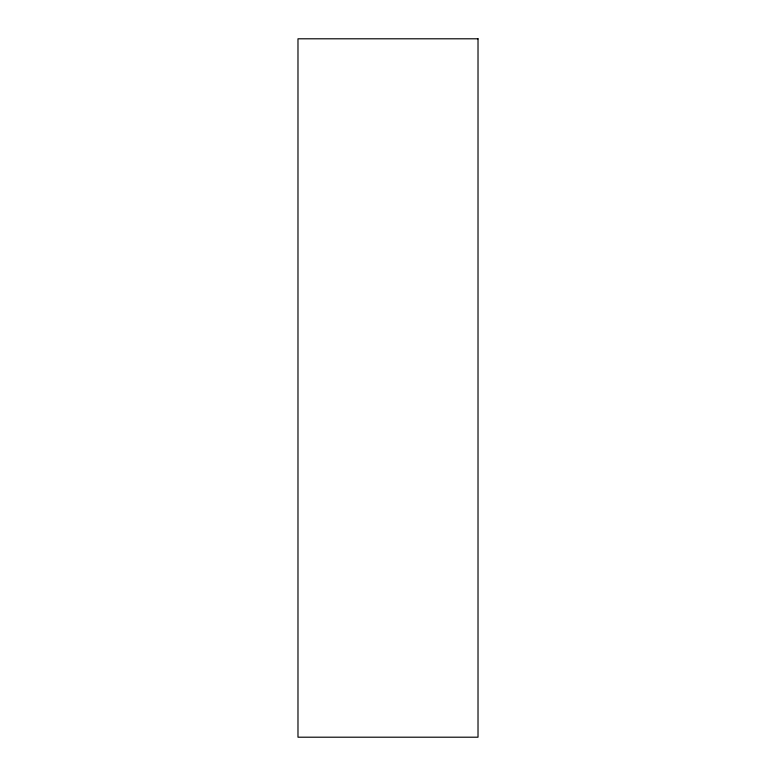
<?xml version="1.0" encoding="UTF-8"?>
<svg xmlns="http://www.w3.org/2000/svg" width="776" height="776" viewBox="0 0 776 776"><rect width="100%" height="100%" fill="white"/><g stroke="black" fill="none" stroke-linecap="round" stroke-linejoin="round"><path stroke-width="1.16" d="M478.016 38.8L297.984 38.8L297.984 737.2L478.016 737.2L478.016 38.8"/></g></svg>
